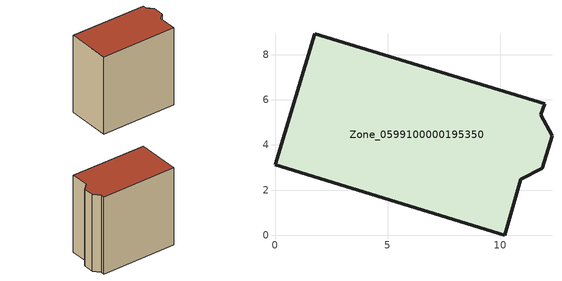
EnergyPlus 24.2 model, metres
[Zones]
Zone_0599100000195350
 floor ground (C_G): 0,3.12 1.76,8.93 11.97,5.84 11.81,5.34 12.3,4.41 11.86,2.96 10.92,2.47 10.19,0 z0
 wall outside (C_F): 1.76,8.93 0,3.12 10.19,0 10.92,2.47 11.86,2.96 12.3,4.41 11.81,5.34 11.97,5.84 1.76,8.93 z0:11.06
 roof outside (C_R): 11.97,5.84 1.76,8.93 0,3.12 10.19,0 10.92,2.47 11.86,2.96 12.3,4.41 11.81,5.34 z11.06
[BUILDING]
Pand.0599100000195350: North Axis=0; Terrain=City; Loads Convergence Tolerance Value=0.04; Temperature Convergence Tolerance Value=0.4; Solar Distribution=FullExterior; Maximum Number of Warmup Days=25; Minimum Number of Warmup Days=1
[Site:Location]
Rotterdam.The.Hague.AP_ZH_NLD Design_Conditions: Latitude=51.96; Longitude=4.45; Time Zone=1; Elevation=-4.5
[SITE:GROUNDTEMPERATURE:BUILDINGSURFACE]
18, 18, 18, 18, 18, 18, 18, 18, 18, 18, 18, 18
[MATERIAL] Thermal Absorptance=0.9; Solar Absorptance=0.7; Visible Absorptance=0.7
Name | Roughness | Thickness | Conductivity | Density | Specific Heat
G.TI.1946 | MediumSmooth | 0.15 | 1 | 540 | 1210
F.TI.1946 | Rough | 0.3 | 0.857143 | 1920 | 840
R.TI.1946 | MediumRough | 0.2 | 0.1 | 1500 | 1000
[CONSTRUCTION]
C_G: G.TI.1946
C_F: F.TI.1946
C_R: R.TI.1946
[ZONE]
Zone_0599100000195350: Type=1; Multiplier=1; Ceiling Height=Autocalculate; Volume=Autocalculate; Floor Area=autocalculate; Part of Total Floor Area=Yes
[ZONEINFILTRATION:DESIGNFLOWRATE]
Infil_Zone_0599100000195350: Zone or ZoneList or Space or SpaceList=Zone_0599100000195350; Schedule=AlwaysOn; Design Flow Rate Calculation Method=Flow/Area; Flow Rate per Floor Area=0.003; Constant Term Coefficient=1; Temperature Term Coefficient=0; Velocity Term Coefficient=0; Velocity Squared Term Coefficient=0
[HVACTEMPLATE:ZONE:IDEALLOADSAIRSYSTEM]
Zone_0599100000195350: Maximum Heating Supply Air Temperature=50; Minimum Cooling Supply Air Temperature=13; Maximum Heating Supply Air Humidity Ratio=0.0156; Minimum Cooling Supply Air Humidity Ratio=0.0077; Heating Limit=NoLimit; Cooling Limit=NoLimit; Dehumidification Control Type=ConstantSensibleHeatRatio; Cooling Sensible Heat Ratio=0.7; Dehumidification Setpoint=60; Humidification Control Type=None; Humidification Setpoint=30; Outdoor Air Method=None; Outdoor Air Flow Rate per Person=0.00944; Outdoor Air Flow Rate per Zone Floor Area=0; Outdoor Air Flow Rate per Zone=0; Demand Controlled Ventilation Type=None; Outdoor Air Economizer Type=NoEconomizer; Heat Recovery Type=None; Sensible Heat Recovery Effectiveness=0.7; Latent Heat Recovery Effectiveness=0.65
[ZONECONTROL:THERMOSTAT]
ThermostatControl_Zone_0599100000195350: Zone or ZoneList=Zone_0599100000195350; Control Type Schedule=DualSetpointControlType; Control 1=Thermostat_Zone_0599100000195350; Temperature Difference Between Cutout And Setpoint=0
[THERMOSTATSETPOINT:DUALSETPOINT]
Thermostat_Zone_0599100000195350: Heating Setpoint Temperature Schedule=HeatingSetpoint_Zone_0599100000195350; Cooling Setpoint Temperature Schedule=CoolingSetpoint_Zone_0599100000195350
[SCHEDULE:COMPACT]
HeatingSetpoint_Zone_0599100000195350: Through: 12/31, For: AllDays, Until: 24:00, 21
CoolingSetpoint_Zone_0599100000195350: Through: 12/31, For: AllDays, Until: 24:00, 24
DualSetpointControlType: Through: 12/31, For: AllDays, Until: 24:00, 4
AlwaysOn: Through: 12/31, For: AllDays, Until: 24:00, 1
